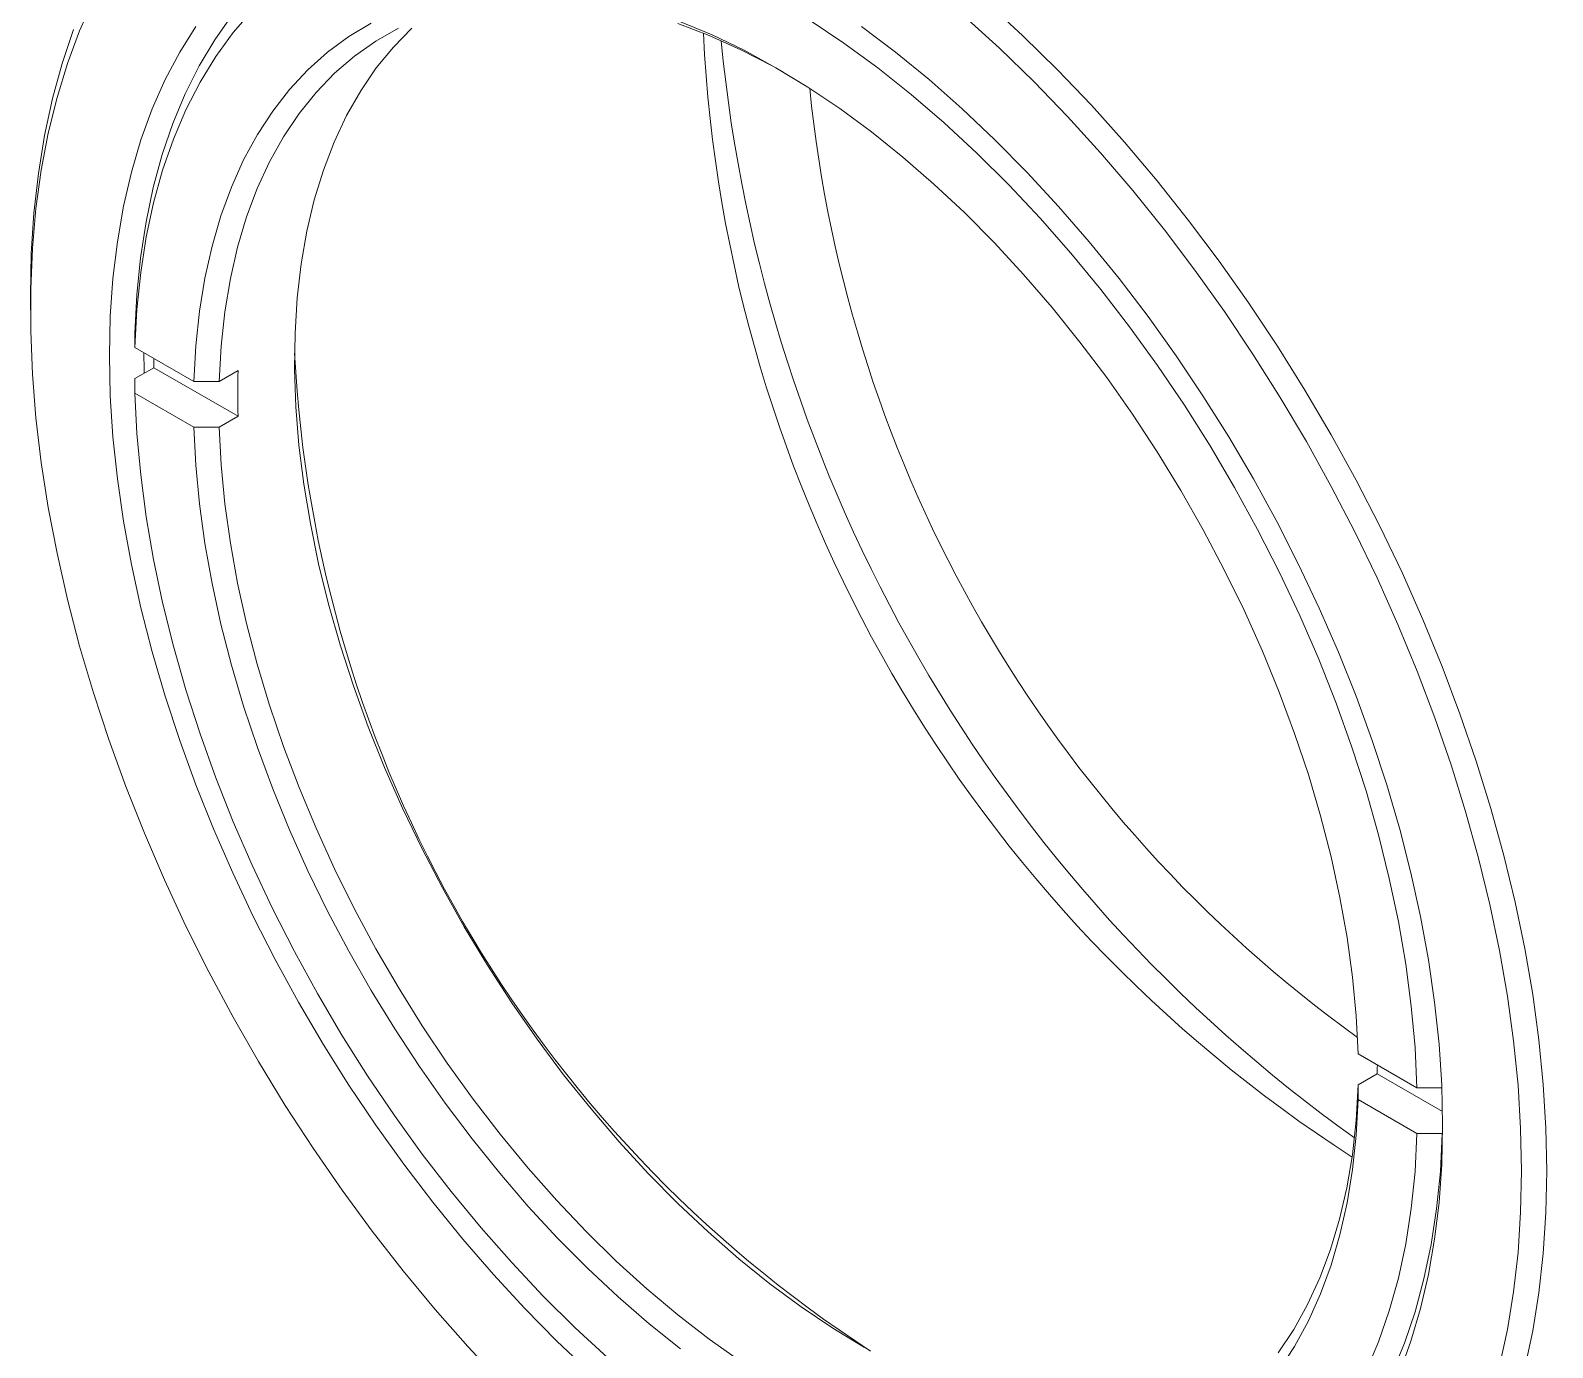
# Model space of a CAD drawing. Header units: inches. Extents: x 0.1 to 10.9, y 0 to 8.5.
# Drawn here: x 8.545 to 9.397, y 6.617 to 7.354 of the extents above; entities that cross this region are included whole.
import ezdxf

# ---------------------------------------------------------------- set-up
doc = ezdxf.new("R2010")
doc.units = ezdxf.units.IN
doc.header["$MEASUREMENT"] = 0

msp = doc.modelspace()

# ---------------------------------------------------------------- linework, layer by layer
at = {"color": 7, "linetype": 'Continuous', "lineweight": 0}
for p, q in [((8.54548, 7.20563), (8.54548, 7.19747)), ((8.60399, 7.17645), (8.60398, 7.18462)), ((8.60399, 7.17645), (8.63689, 7.15746)), ((8.61459, 7.16522), (8.60398, 7.1591)), ((8.66164, 7.13806), (8.61459, 7.16522)), ((8.66164, 7.16358), (8.65103, 7.15746)), ((8.60398, 7.1591), (8.60399, 7.15094)), ((8.65103, 7.15746), (8.63689, 7.15746)), ((8.63689, 7.13194), (8.60399, 7.15094)), ((8.66164, 7.13806), (8.65103, 7.13194)), ((8.63689, 7.13194), (8.65103, 7.13194)), ((9.28846, 6.78131), (9.32136, 6.76232)), ((9.29907, 6.77009), (9.28846, 6.76396)), ((9.28846, 6.76396), (9.28846, 6.7558)), ((9.29907, 6.77009), (9.33561, 6.74899)), ((9.28846, 6.7558), (9.32136, 6.7368)), ((9.33551, 6.76232), (9.32136, 6.76232)), ((9.32136, 6.7368), (9.33551, 6.7368)), ((9.33565, 6.73689), (9.33551, 6.7368))]:
    msp.add_line(p, q, dxfattribs=at)
at = {"color": 7, "linetype": 'Continuous', "lineweight": 0, "flags": 128}
for points in [[(8.58073, 7.37092), (8.57301, 7.35368), (8.56622, 7.33549), (8.56036, 7.3164), (8.55546, 7.29646), (8.55153, 7.27571), (8.54857, 7.2542), (8.54659, 7.23199), (8.54561, 7.20913), (8.54561, 7.18567), (8.54659, 7.16166), (8.54857, 7.13717), (8.55153, 7.11225), (8.55546, 7.08696), (8.56036, 7.06136), (8.56622, 7.03551), (8.57301, 7.00948), (8.58073, 6.98332), (8.58935, 6.9571), (8.59886, 6.93087), (8.60923, 6.90471), (8.62045, 6.87867), (8.63247, 6.85281), (8.64527, 6.82721), (8.65883, 6.8019), (8.67311, 6.77697), (8.68808, 6.75246), (8.7037, 6.72844), (8.71993, 6.70495), (8.73673, 6.68207), (8.75408, 6.65983), (8.77192, 6.6383), (8.79021, 6.61753), (8.80891, 6.59755)], [(9.0812, 7.36908), (9.10085, 7.35097), (9.12019, 7.33195), (9.13918, 7.31206), (9.15778, 7.29134), (9.17593, 7.26986), (9.1936, 7.24765), (9.21076, 7.22478), (9.22734, 7.20129), (9.24333, 7.17723), (9.25868, 7.15267), (9.27335, 7.12766), (9.28731, 7.10226), (9.30053, 7.07653), (9.31298, 7.05053), (9.32463, 7.02432), (9.33545, 6.99797), (9.34541, 6.97152), (9.3545, 6.94505), (9.36269, 6.91862), (9.36996, 6.89228), (9.37629, 6.86611), (9.38168, 6.84015), (9.38611, 6.81448), (9.38956, 6.78915), (9.39203, 6.76422), (9.39351, 6.73974), (9.39401, 6.71579)], [(8.60398, 7.18462), (8.60506, 7.20603), (8.60713, 7.22677), (8.61019, 7.24678), (8.61423, 7.26602), (8.61924, 7.28442), (8.6252, 7.30194), (8.6321, 7.31853), (8.63993, 7.33414), (8.64865, 7.34874), (8.65825, 7.36228)], [(8.66956, 7.36491), (8.65898, 7.35271), (8.64926, 7.33939), (8.64043, 7.325), (8.6325, 7.30957), (8.6255, 7.29314), (8.61946, 7.27576), (8.61438, 7.25749), (8.61028, 7.23836), (8.60718, 7.21845), (8.60508, 7.19779), (8.60399, 7.17645)], [(9.32136, 6.76232), (9.32027, 6.78492), (9.31817, 6.808), (9.31507, 6.8315), (9.31097, 6.85535), (9.30589, 6.87949), (9.29985, 6.90385), (9.29285, 6.92836), (9.28492, 6.95294), (9.27609, 6.97754), (9.26637, 7.00207), (9.25579, 7.02648), (9.24439, 7.05069), (9.2322, 7.07464), (9.21924, 7.09825), (9.20556, 7.12147), (9.1912, 7.14421), (9.17619, 7.16644), (9.16058, 7.18806), (9.14441, 7.20904), (9.12773, 7.22931), (9.11058, 7.2488), (9.09302, 7.26747), (9.07509, 7.28527), (9.05684, 7.30214), (9.03833, 7.31803), (9.0196, 7.33291), (9.00072, 7.34673), (8.98172, 7.35944)], [(9.37987, 6.71579), (9.37937, 6.73953), (9.37789, 6.76379), (9.37542, 6.7885), (9.37197, 6.81361), (9.36756, 6.83906), (9.36218, 6.86479), (9.35585, 6.89074), (9.34859, 6.91685), (9.34042, 6.94305), (9.33135, 6.96928), (9.32141, 6.99548), (9.31061, 7.02159), (9.29899, 7.04754), (9.28657, 7.07328), (9.27339, 7.09874), (9.25947, 7.12387), (9.24484, 7.1486), (9.22954, 7.17287), (9.21361, 7.19663), (9.19709, 7.21982), (9.18001, 7.24239), (9.16241, 7.26428), (9.14434, 7.28544), (9.12584, 7.30582), (9.10695, 7.32537), (9.08772, 7.34405), (9.0682, 7.36181)], [(8.54548, 7.20563), (8.54598, 7.22902), (8.54746, 7.25177), (8.54993, 7.27385), (8.55339, 7.2952), (8.55781, 7.31576), (8.5632, 7.3355), (8.56953, 7.35436)], [(8.85843, 6.60325), (8.84013, 6.62056), (8.82216, 6.63876), (8.80456, 6.6578), (8.78737, 6.67764), (8.77066, 6.69821), (8.75445, 6.71947), (8.7388, 6.74136), (8.72373, 6.76382), (8.70931, 6.78679), (8.69555, 6.81021), (8.6825, 6.83402), (8.6702, 6.85816), (8.65867, 6.88256), (8.64795, 6.90715), (8.63806, 6.93187), (8.62903, 6.95666), (8.62089, 6.98145), (8.61365, 7.00617), (8.60734, 7.03077), (8.60197, 7.05516), (8.59756, 7.0793), (8.59412, 7.10311), (8.59165, 7.12653), (8.59017, 7.1495), (8.58968, 7.17196), (8.59017, 7.19384), (8.59165, 7.2151), (8.59412, 7.23568), (8.59756, 7.25551), (8.60197, 7.27455), (8.60734, 7.29275), (8.61365, 7.31005), (8.62089, 7.32642), (8.62903, 7.34181), (8.63806, 7.35618)], [(8.63689, 7.15746), (8.63798, 7.17745), (8.64006, 7.19677), (8.6431, 7.21537), (8.64711, 7.23319), (8.65207, 7.25017), (8.65797, 7.26628), (8.66478, 7.28145), (8.67249, 7.29564), (8.68107, 7.30881), (8.69051, 7.32092), (8.70076, 7.33193), (8.7118, 7.34181), (8.7236, 7.35053), (8.73611, 7.35806)], [(8.75141, 7.35517), (8.73877, 7.34797), (8.72686, 7.33956), (8.7157, 7.32997), (8.70533, 7.31923), (8.69579, 7.30737), (8.6871, 7.29443), (8.6793, 7.28045), (8.6724, 7.26547), (8.66643, 7.24954), (8.6614, 7.23271), (8.65734, 7.21503), (8.65425, 7.19655), (8.65215, 7.17734), (8.65103, 7.15746)], [(9.01217, 6.61694), (8.99445, 6.62774), (8.97678, 6.63965), (8.95922, 6.65262), (8.94183, 6.66662), (8.92465, 6.68161), (8.90774, 6.69753), (8.89116, 6.71435), (8.87495, 6.732), (8.85916, 6.75043), (8.84385, 6.76959), (8.82905, 6.78942), (8.81483, 6.80985), (8.80121, 6.83082), (8.78824, 6.85227), (8.77597, 6.87413), (8.76443, 6.89634), (8.75365, 6.91881), (8.74367, 6.9415), (8.73453, 6.96432), (8.72624, 6.9872), (8.71883, 7.01008), (8.71233, 7.03288), (8.70676, 7.05553), (8.70213, 7.07797), (8.69846, 7.10012), (8.69576, 7.12191), (8.69404, 7.14328), (8.6933, 7.16417), (8.69354, 7.1845), (8.69478, 7.20421), (8.69699, 7.22325), (8.70017, 7.24155), (8.70433, 7.25906), (8.70943, 7.27572), (8.71547, 7.29148), (8.72242, 7.3063), (8.73027, 7.32012), (8.73899, 7.33291), (8.74856, 7.34463), (8.75894, 7.35523)], [(8.96628, 7.33095), (8.96084, 7.33397), (8.94306, 7.34309), (8.92536, 7.35101), (8.90779, 7.35772)], [(8.90924, 7.35881), (8.92696, 7.3514), (8.94479, 7.34281), (8.96267, 7.33305), (8.98056, 7.32216), (8.99839, 7.31017), (9.01611, 7.29711), (9.03367, 7.28303), (9.05102, 7.26797), (9.0681, 7.25196), (9.08486, 7.23507), (9.10126, 7.21734), (9.11724, 7.19882), (9.13275, 7.17958), (9.14775, 7.15966), (9.16219, 7.13913), (9.17604, 7.11805), (9.18923, 7.09648), (9.20175, 7.0745), (9.21355, 7.05216), (9.22459, 7.02953), (9.23484, 7.00668), (9.24427, 6.98368), (9.25286, 6.9606), (9.26057, 6.9375), (9.26738, 6.91447), (9.27328, 6.89156), (9.27824, 6.86885), (9.28225, 6.8464), (9.28529, 6.82428), (9.28737, 6.80257), (9.28846, 6.78131)], [(9.01057, 7.35614), (9.02955, 7.34177), (9.04835, 7.32638), (9.06692, 7.31001), (9.08522, 7.2927), (9.10319, 7.2745), (9.12079, 7.25546), (9.13798, 7.23562), (9.15469, 7.21505), (9.1709, 7.19379), (9.18655, 7.1719), (9.20162, 7.14944), (9.21604, 7.12647), (9.2298, 7.10304), (9.24285, 7.07923), (9.25515, 7.0551), (9.26668, 7.0307), (9.2774, 7.00611), (9.28729, 6.98138), (9.29632, 6.9566), (9.30446, 6.93181), (9.3117, 6.90708), (9.31801, 6.88249), (9.32337, 6.85809), (9.32779, 6.83396), (9.33123, 6.81015), (9.3337, 6.78673), (9.33518, 6.76376), (9.33567, 6.7413)], [(8.609, 7.17356), (8.60912, 7.1639), (8.60916, 7.16209)], [(8.61459, 7.16522), (8.61452, 7.16846), (8.61448, 7.17039)], [(8.60399, 7.15094), (8.60508, 7.12834), (8.60718, 7.10526), (8.61028, 7.08176), (8.61438, 7.0579), (8.61946, 7.03376), (8.6255, 7.00941), (8.6325, 6.9849), (8.64043, 6.96032), (8.64926, 6.93572), (8.65898, 6.91119), (8.66956, 6.88678), (8.68096, 6.86257), (8.69315, 6.83862), (8.70611, 6.81501), (8.71979, 6.79179), (8.73415, 6.76904), (8.74916, 6.74682), (8.76477, 6.72519), (8.78094, 6.70422), (8.79762, 6.68395), (8.81477, 6.66446), (8.83233, 6.64578), (8.85026, 6.62799), (8.86851, 6.61112)], [(8.90924, 6.61614), (8.89168, 6.63023), (8.87433, 6.64529), (8.85725, 6.66129), (8.84049, 6.67819), (8.82409, 6.69592), (8.80811, 6.71443), (8.7926, 6.73368), (8.7776, 6.7536), (8.76316, 6.77413), (8.74931, 6.79521), (8.73611, 6.81677), (8.7236, 6.83876), (8.7118, 6.8611), (8.70076, 6.88373), (8.69051, 6.90658), (8.68107, 6.92958), (8.67249, 6.95266), (8.66478, 6.97575), (8.65797, 6.99879), (8.65207, 7.0217), (8.64711, 7.04441), (8.6431, 7.06686), (8.64006, 7.08897), (8.63798, 7.11069), (8.63689, 7.13194)], [(8.65103, 7.13194), (8.65215, 7.11077), (8.65425, 7.08913), (8.65734, 7.06709), (8.6614, 7.04472), (8.66643, 7.02209), (8.6724, 6.99926), (8.6793, 6.97632), (8.6871, 6.95332), (8.69579, 6.93035), (8.70533, 6.90747), (8.7157, 6.88476), (8.72686, 6.86229), (8.73877, 6.84012), (8.75141, 6.81833), (8.76473, 6.79699), (8.77869, 6.77615), (8.79324, 6.75589), (8.80834, 6.73627), (8.82395, 6.71735), (8.84002, 6.69919), (8.85648, 6.68185), (8.8733, 6.66537), (8.89042, 6.64982), (8.90779, 6.63523), (8.92536, 6.62166), (8.94306, 6.60915)], [(9.29919, 6.77512), (9.29915, 6.77323), (9.29907, 6.77009)], [(9.2437, 6.61405), (9.25239, 6.62699), (9.26019, 6.64097), (9.26709, 6.65595), (9.27306, 6.67188), (9.27809, 6.68872), (9.28215, 6.7064), (9.28524, 6.72487), (9.28735, 6.74408), (9.28846, 6.76396)], [(9.28846, 6.7558), (9.28737, 6.73581), (9.28529, 6.71649), (9.28225, 6.69789), (9.27824, 6.68007), (9.27328, 6.66308), (9.26738, 6.64698), (9.26057, 6.63181), (9.25286, 6.61762), (9.24427, 6.60445)], [(9.33567, 6.7413), (9.33518, 6.71941), (9.3337, 6.69815), (9.33123, 6.67758), (9.32779, 6.65775), (9.32337, 6.63871), (9.31801, 6.62051), (9.3117, 6.6032)], [(9.29285, 6.60369), (9.29985, 6.62012), (9.30589, 6.63749), (9.31097, 6.65577), (9.31507, 6.67489), (9.31817, 6.69481), (9.32027, 6.71547), (9.32136, 6.7368)], [(9.33551, 6.7368), (9.33443, 6.71539), (9.33236, 6.69465), (9.3293, 6.67464), (9.32526, 6.6554), (9.32026, 6.637), (9.31429, 6.61948), (9.30739, 6.60289)], [(9.36756, 6.60673), (9.37197, 6.62708), (9.37542, 6.64821), (9.37789, 6.67007), (9.37937, 6.69262), (9.37987, 6.71579)], [(9.39401, 6.71579), (9.39351, 6.6924), (9.39203, 6.66965), (9.38956, 6.64757), (9.38611, 6.62622), (9.38168, 6.60566)]]:
    msp.add_lwpolyline(points, dxfattribs=at)
at = {"color": 7, "linetype": 'Continuous', "lineweight": 0}
for centre, radius, start, end in [((8.85053, 6.89189), 0.905, 2.54888, 57.44574), ((9.71633, 7.3917), 0.79528, 182.83487, 237.15975), ((9.78271, 7.43002), 0.85463, 185.49599, 234.49863), ((9.72376, 7.39599), 0.74596, 185.72822, 234.2664), ((9.40152, 7.20997), 0.70918, 182.95957, 237.03505), ((9.08664, 7.15082), 0.42519, 178.28049, 181.71951)]:
    msp.add_arc(centre, radius, start, end, dxfattribs=at)

doc.saveas('drawing.dxf')
